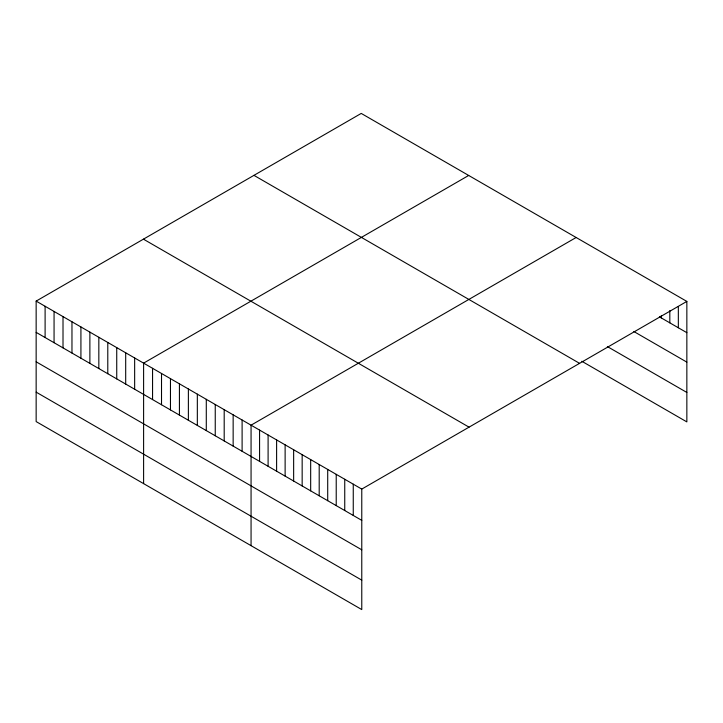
<?xml version="1.0" encoding="UTF-8"?>
<svg xmlns="http://www.w3.org/2000/svg" width="723" height="723" viewBox="0 0 723 723"><rect width="100%" height="100%" fill="white"/><g stroke="black" fill="none" stroke-linecap="round" stroke-linejoin="round"><path stroke-width="1.08" d="M686.85 301.41L361.771 489.091L361.771 609.579L36.15 421.59L36.15 301.102L361.229 113.421L686.85 301.41L686.85 421.898L581.816 361.265M468.685 175.454L143.606 363.136L143.606 483.624M576.141 237.496L251.062 425.178L251.062 545.666M659.412 316.837L686.85 332.679M633.863 331.523L686.85 362.124M607.365 346.57L686.85 392.453M253.954 175.355L579.575 363.353M143.425 239.159L469.046 427.157M36.15 301.102L361.771 489.091M36.15 332.363L361.771 520.361M36.15 361.807L361.771 549.805M36.15 392.146L361.771 580.135M678.337 306.543L678.337 327.763M669.814 310.565L669.814 322.847M661.301 315.689L661.301 317.921M353.258 484.175L353.258 515.445M344.744 479.259L344.744 510.519M336.222 474.342L336.222 505.603M327.709 469.426L327.709 500.687M319.195 464.509L319.195 495.77M310.673 459.593L310.673 490.854M302.16 454.677L302.16 485.937M293.646 449.76L293.646 481.021M285.124 444.844L285.124 476.105M276.611 439.927L276.611 471.188M268.097 435.011L268.097 466.272M259.575 430.095L259.575 461.355M242.106 420.009L242.106 451.269M233.149 414.839L233.149 446.1M224.193 409.67L224.193 440.931M215.246 404.5L215.246 435.761M206.29 399.331L206.29 430.592M197.334 394.152L197.334 425.422M188.378 388.983L188.378 420.253M179.421 383.814L179.421 415.083M170.465 378.644L170.465 409.905M161.518 373.475L161.518 404.735M152.562 368.305L152.562 399.566M134.65 357.966L134.65 389.227M125.694 352.797L125.694 384.058M116.737 347.627L116.737 378.888M107.79 342.458L107.79 373.719M98.834 337.289L98.834 368.549M89.878 332.119L89.878 363.38M80.922 326.95L80.922 358.21M71.966 321.78L71.966 353.041M63.009 316.611L63.009 347.871M54.062 311.441L54.062 342.702M45.106 306.272L45.106 337.533"/></g></svg>
